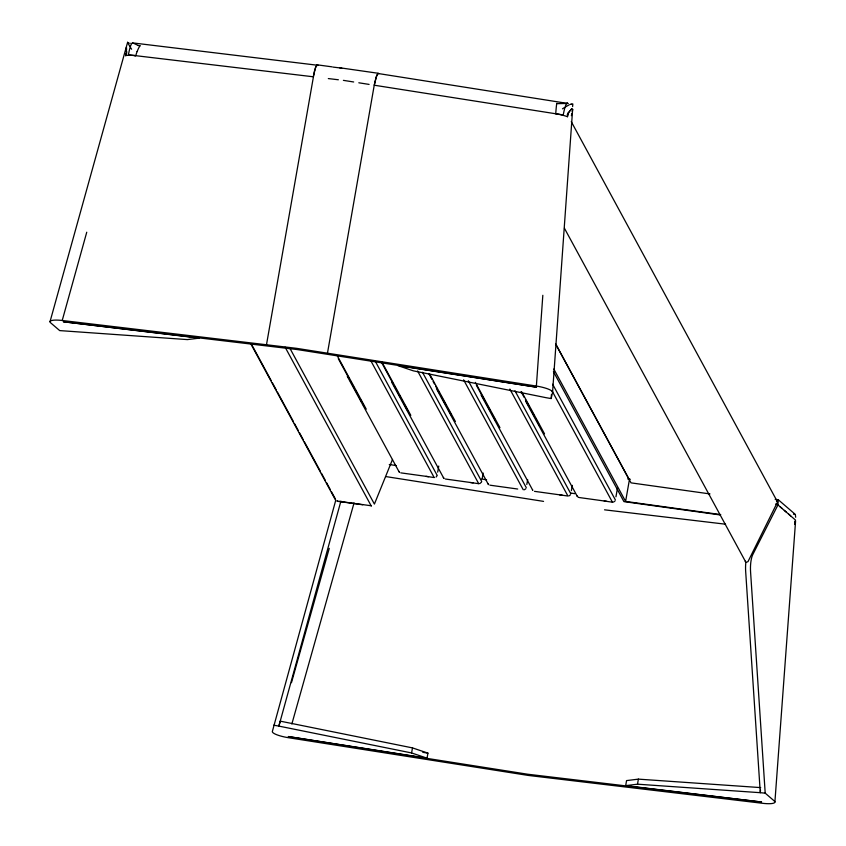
<?xml version="1.0" encoding="UTF-8"?>
<svg xmlns="http://www.w3.org/2000/svg" width="846" height="846" viewBox="0 0 846 846"><rect width="100%" height="100%" fill="white"/><g stroke="black" fill="none" stroke-linecap="round" stroke-linejoin="round"><path stroke-width="1.27" d="M126.096 48.275L126.202 51.564M137.137 51.447A16.011 4.23 -77.4 0 0 135.825 55.466L135.519 55.656A15.767 3.331 9.9 0 0 125.673 55.603L125.853 54.768A7.847 3.426 -69.2 0 0 125.969 54.387L125.694 55.603M551.211 398.498L552.565 392.28A15.799 3.342 9.9 0 0 536.375 386.062L296.629 348.341L62.223 320.486A15.799 3.342 9.9 0 0 50.707 322.876L59.706 330.596L187.4 339.595L199.222 338.136L63.27 321.755L297.284 349.567L536.586 387.214L397.853 365.609L413.303 370.834L546.04 397.683L551.19 398.582L551.402 394.617M536.375 386.062L542.825 295.296M552.565 392.28L572.636 109.367A9.126 1.639 -52.3 0 0 572.435 109.145A9.761 1.904 -57.4 0 0 571.822 108.912M795.557 520.47A9.126 2.802 -53.1 0 0 795.325 519.92L777.918 504.872L778.288 499.764L775.179 499.33M774.894 802.061L795.568 521.221M557.334 114.041L556.012 113.808A15.767 3.331 9.9 0 1 567.402 116.695L567.55 115.987M760.491 790.143L760.29 792.691L765.207 793.157L774.206 800.919A15.799 3.342 9.9 0 1 762.68 803.309L528.274 775.433L288.528 737.723A15.799 3.342 9.9 0 1 272.349 731.504L335.777 500.166M567.465 116.727L567.571 115.987M266.479 344.766L314.405 71.254L315.695 67.141L317.44 64.867L331.992 66.834M327.465 353.194L374.239 85.213L376.047 77.409L377.908 73.475L567.899 103.466A15.736 2.538 -82.1 0 0 563.256 114.95L374.239 85.213L376.692 75.569L377.908 73.475L378.871 73.729M437.689 472.142L438.746 466.061M412.478 747.896L427.928 753.12L427.05 758.175L411.6 752.951L412.478 747.896L280.248 721.152L278.863 726.101L273.723 725.181M482.252 478.307L483.172 473.041M526.815 484.462L527.671 479.608M571.378 490.627L572.298 485.371M615.951 496.792L617.432 488.29M720.729 514.59L625.606 501.435L629.361 479.968L556.277 345.221M427.05 758.175L288.243 736.549L527.618 774.217L761.633 802.029L625.68 785.648L626.558 780.594L638.381 779.134L760.702 787.605M625.68 785.648L637.503 784.189L638.381 779.134M777.918 504.872L776.882 504.734M128.01 42.691L127.619 42.3L127.936 43.104M567.687 115.384L567.655 115.511A8.026 5.404 82.6 0 0 567.55 115.849M567.92 114.601A8.206 5.425 83.3 0 0 567.74 115.289L567.624 115.5A7.847 5.436 81.6 0 0 567.539 115.849M572.615 106.575L572.837 103.963L570.373 104.301M571.378 115.669L571.811 113.671M572.256 111.672L572.679 109.409M125.821 54.884L125.642 55.625L125.821 54.768M564.462 228.314L745.897 562.326L747.959 561.691L777.368 502.355A1.343 1.301 -28.5 0 0 776.395 500.8M50.009 321.723L127.619 42.3M62.223 320.486L86.747 232.216M291.468 682.659L329.263 548.345M291.849 724.017L354.051 502.915M340.917 501.086L278.863 726.101L411.6 752.951M795.208 523.198L794.806 524.467M795.674 517.266L795.325 514.41L778.288 499.764M745.4 561.194L745.379 561.871M392.512 459.441L374.408 504.089L290.019 348.499M436.938 475.938L436.092 477.059M481.501 482.104L479.798 483.626M777.95 504.925L752.845 554.468A16.402 4.991 89.8 0 0 750.571 571.864L765.196 793.083M568.47 113.089L569.305 111.63M569.104 111.968L569.77 111.016M569.57 111.312L570.987 109.811M525.863 488.702L524.361 489.781M570.426 494.868L568.924 495.946M614.989 501.022L613.487 502.112M555.759 113.766L555.737 113.671A16 0.867 -86.6 0 1 556.076 109.367A15.863 0.888 -86.7 0 1 556.763 103.328L557.303 103.498M562.495 108.838L564.06 107.791M565.551 106.85L569.358 104.745M371.468 505.802L338.728 501.276M637.503 784.189L760.29 792.691L745.664 571.399A16.402 4.991 89.8 0 1 745.812 562.643M126.128 48.539L126.16 49.523M339.532 67.733L378.437 73.306M129.66 43.22L130.263 43.273M793.474 514.231L794.69 514.347M134.25 55.519L135.772 55.677M138.035 45.398L132.875 42.924L317.885 65.29L317.44 64.867M332.954 67.088L341.752 68.135M328.322 78.572L338.368 79.767M604.541 509.821L725.582 524.203M140.013 45.779L139.495 45.716A7.931 3.67 -0.7 0 1 137.951 45.462M627.711 478.931L630.333 479.301M709.984 493.927L631.042 482.865L555.621 343.814M775.623 504.015L776.914 504.195M720.316 514.96L623.936 501.625L553.421 371.616M400.793 472.861L428.573 476.7M445.356 479.016L473.136 482.865M489.919 485.181L517.699 489.03M534.482 491.346L562.273 495.196M579.045 497.511L606.836 501.35M337.343 501.266L362.754 504.776M604.213 501.012L612.493 502.196M559.65 494.847L567.93 496.031L509.852 389.075M470.524 482.516L478.794 483.701M425.961 476.361L434.231 477.546M422.789 752.327L427.928 753.12M343.402 80.359L353.681 81.977M358.82 82.792L369.099 84.41M389.276 464.486L396.161 465.575M481.459 478.995L486.609 479.798M570.965 493.07L574.815 493.673M385.776 476.562L543.544 501.382M571.103 104.248L572.382 104.47M337.374 501.086L337.015 500.948A1.058 0.56 2.1 0 0 337.29 501.054M317.885 65.29L316.922 65.047L315.695 67.141L313.242 76.775L128.433 54.81A15.736 2.538 -82.1 0 1 133.076 43.315M578.4 497.332L577.046 495.946M780.075 506.754L782.201 508.573M784.316 510.402L786.442 512.221M788.557 514.051L790.682 515.87M487.92 483.616L488.692 484.663M443.357 477.451L444.129 478.508M398.783 471.285L399.566 472.343M130.76 47.862L131.627 49.237M129.988 46.615L128.285 43.738M567.867 103.455L558.92 103.614A7.931 3.807 6.4 0 1 557.292 103.582M532.483 489.781L532.8 490.352L481.004 394.86M571.262 121.634L777.22 501.371M553.792 369.025L625.606 501.435M552.618 384.2L615.402 499.954M551.899 390.588L612.388 502.122M521.834 392.026L544.517 433.85M521.041 391.613L524.182 397.398M525.377 399.598L529.205 406.662M530.421 408.893L534.228 415.915M535.465 418.188L539.251 425.178M525.567 401.025L577.363 496.517M514.95 390.767L570.828 493.789M475.378 382.371L499.954 427.685M476.404 385.3L480.877 393.549M481.448 394.596L485.266 401.649M486.482 403.891L490.289 410.913M491.526 413.186L495.312 420.176M468.293 380.742L526.265 487.624M463.619 379.833L523.262 489.792M429.557 373.89L455.391 421.52M428.774 373.498L431.915 379.283M433.099 381.461L434.432 383.915M435.679 386.231L436.938 388.536M438.143 390.757L439.455 393.168M440.703 395.484L441.961 397.8M442.553 398.889L446.36 405.9M447.587 408.184L451.383 415.164M436.441 388.695L488.237 484.198M422.471 372.251L481.702 481.459M417.575 370.939L478.699 483.637M381.937 362.109L410.818 415.354M381.599 362.522L392.999 383.534M394.204 385.755L398.022 392.798M399.249 395.05L400.539 397.43M401.765 399.693L403.045 402.051M404.282 404.346L408.068 411.315M391.867 382.529L443.664 478.032M375.381 361.443L437.139 475.293M370.717 360.555L434.135 477.472M337.268 355.754L366.255 409.189M338.294 358.672L349.07 378.532M350.265 380.753L354.083 387.785M355.309 390.048L359.106 397.049M360.354 399.344L361.623 401.681M362.871 403.986L364.129 406.313M347.304 376.364L399.101 471.867M285.113 347.167L371.235 505.95M251.6 344.459L271.111 380.446M272.37 382.773L276.156 389.742M277.414 392.058L293.15 421.086M294.408 423.402L298.194 430.371M299.452 432.697L303.228 439.656M304.486 441.982L320.232 471M321.491 473.326L325.266 480.285M326.524 482.611L330.3 489.58M331.558 491.896L335.344 498.865M250.86 343.91L335.555 500.134M126.191 49.66L126.223 50.348M795.018 522.733A10.913 2.252 -62.7 0 1 794.648 523.991M795.24 522.49A10.829 2.432 -61.6 0 1 794.976 523.452M126.657 51.416A8.661 3.532 -69.9 0 1 126.519 53.837M126.001 53.499A8.206 3.247 -70.3 0 1 125.885 54.197M126.435 51.627A8.788 3.236 -71.2 0 1 126.34 53.235M126.551 50.168A10.913 0.73 79.3 0 1 126.466 49.227M126.297 49.047A10.829 0.835 77.8 0 1 126.255 48.412M126.593 49.11A9.761 0.962 73.5 0 1 126.477 47.799M126.403 47.482A9.126 0.931 68.4 0 1 126.54 47.609M137.158 51.521A15.863 4.188 -77.4 0 1 140.013 45.8M567.254 114.971A8.756 5.88 82.7 0 1 568.375 112.412M567.793 114.496A8.576 5.531 84.3 0 1 568.121 113.618M568.237 113.745A9.221 5.446 88.1 0 1 568.501 113.131M570.955 109.483A10.913 2.591 -63 0 1 571.653 109.081M571.092 109.546A10.829 2.443 -61.6 0 1 571.632 109.208M794.965 522.68A9.761 2.665 -58 0 0 795.293 520.798A9.761 2.665 -58 0 1 794.933 522.669"/></g></svg>
